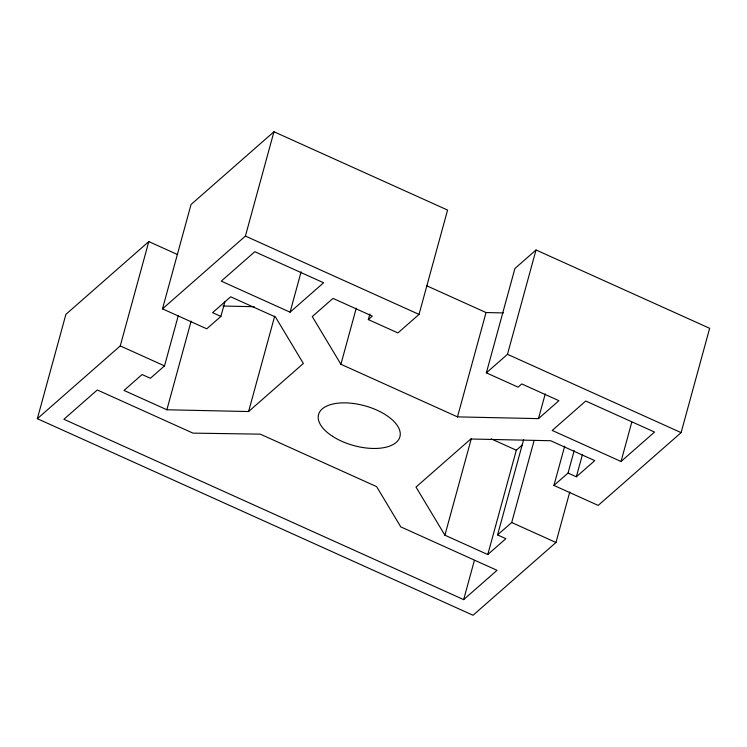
<?xml version="1.0" encoding="UTF-8"?>
<svg xmlns="http://www.w3.org/2000/svg" width="747" height="747" viewBox="0 0 747 747"><rect width="100%" height="100%" fill="white"/><g stroke="black" fill="none" stroke-linecap="round" stroke-linejoin="round"><path stroke-width="1.12" d="M569.774 492.002L555.964 542.481L473.047 615.257L37.35 418.693L65.895 314.366L148.802 241.589L177.263 254.428M37.35 418.693L120.258 345.917L148.802 241.589M224.875 301.835L220.888 316.42L206.76 328.82L162.491 308.847L191.036 204.519L273.953 131.743L447.574 210.066L419.03 314.403L397.918 332.938L368.336 319.595L369.877 313.992M220.888 316.42L212.578 312.676L230.674 296.792L275.456 316.989L303.357 363.472L248.592 411.541L166.88 409.767L124.002 390.429L142.098 374.546L150.408 378.29L164.527 365.89L178.337 315.411M166.88 409.767L191.12 321.145M162.491 308.847L245.408 236.071L273.953 131.743M248.592 411.541L274.681 316.177M290.079 312.181L323.6 282.758L254.792 251.711L221.271 281.143L290.079 312.181L301.125 271.796M564.676 446.174L553.929 485.438L598.198 505.411L681.105 432.634L709.65 328.307L536.019 249.974L514.907 268.509L486.362 372.846L518.091 387.161L521.761 383.93L558.915 400.691L538.475 418.628L457.491 416.882L340.912 364.284L356.254 308.194M457.491 416.882L486.036 312.545L503.394 312.918M523.656 439.553L497.567 534.908L505.878 538.662L487.782 554.545L444.904 535.197L471.292 438.713M486.362 372.846L507.484 354.311L536.019 249.974M463.663 599.617L497.044 570.316L400.775 526.878L376.609 486.624L260.311 434.156L192.95 433.12L97.297 389.962L63.906 419.272L463.663 599.617L474.401 560.353M487.782 554.545L516.326 450.208L522.358 444.913M538.475 418.628L545.226 393.949M497.567 534.908L511.695 522.517L534.096 440.618M553.929 485.438L568.056 473.047L574.191 450.609M568.056 473.047L576.357 476.791L582.492 454.353M621.028 461.487L654.549 432.065L585.751 401.018L552.22 430.449L621.028 461.487L631.766 422.223M368.336 319.595L372.305 316.121L333.003 298.389L312.274 316.579L340.912 364.284M576.357 476.791L594.771 460.628L550.66 440.73L470.769 439.003L416.004 487.072L444.904 535.197M223.045 306.037L254.12 306.709M426.686 285.765L486.036 312.545M245.408 236.071L419.03 314.403M507.484 354.311L681.105 432.634M491.218 438.881L516.326 450.208M120.258 345.917L164.527 365.89M511.695 522.517L555.964 542.481M332.564 436.332A42.168 20.636 15.3 0 0 399.58 437.789A42.168 20.636 15.3 0 0 345.544 402.876A42.168 20.636 15.3 0 0 332.564 436.332"/></g></svg>
